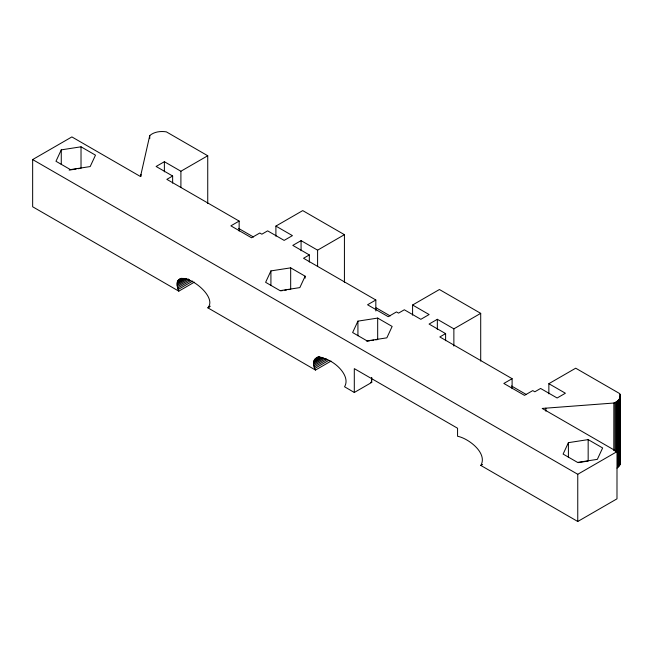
<?xml version="1.0" encoding="UTF-8"?>
<svg xmlns="http://www.w3.org/2000/svg" width="653" height="653" viewBox="0 0 653 653"><rect width="100%" height="100%" fill="white"/><g stroke="black" fill="none" stroke-linecap="round" stroke-linejoin="round"><path stroke-width="0.98" d="M613.804 450.586L613.853 403.032C617.599 401.84 621.934 397.848 619.754 393.628L575.701 368.194L548.863 383.686L548.863 393.816M194.357 282.161L178.8 291.148C168.09 260.302 220.412 293.417 207.866 307.841L315.489 370.063L331.047 361.085M315.489 370.063C312.412 365.566 312.558 358.171 318.884 356.652M617.036 468.128L619.721 465.214L620.35 462.765L620.35 396.004M207.736 203.491L207.736 155.749L166.36 131.857C160.687 131.008 154.214 131.669 149.749 135.579L140.493 176.539L71.879 136.918L32.65 159.569L32.65 206.772L178.8 291.148M61.268 149.863L55.97 161.275L70.434 169.617L90.187 166.564L95.485 155.161L81.021 146.811L61.268 149.863L61.268 164.499M270.922 270.905L265.624 282.316L280.088 290.667L299.841 287.606L305.139 276.203L290.675 267.852L270.922 270.905L270.922 285.549M357.926 321.137L352.628 332.548L367.092 340.899L386.854 337.838L392.143 326.435L377.679 318.084L357.926 321.137L357.926 335.781M568.404 442.661L563.115 454.072L577.579 462.414L597.332 459.361L602.629 447.958L588.165 439.608L568.404 442.661L568.404 457.304M617.036 401.366L616.987 498.835L577.758 521.486L480.828 465.442C487.938 453.141 468.462 438.351 457.565 436.261L457.565 428.246L354.301 368.627L354.301 392.477L371.737 382.413L371.737 377.442M207.736 155.749L180.905 171.241L164.376 161.707L156.116 166.474L172.637 176.016L172.637 183.109M172.637 176.016L166.858 179.355L239.137 221.081L239.137 231.072M239.137 221.081L230.876 225.848L251.527 237.774L259.788 233.007L261.853 234.198L267.64 230.86L284.153 240.394L292.422 235.627L275.901 226.093L275.901 236.223M178.726 279.778L181.354 278.26M178.032 280.431L181.542 278.407M177.485 281.223L181.869 278.692M177.094 282.129L183.232 278.586M176.857 283.149L184.75 278.594M275.901 226.093L302.731 210.601L344.425 234.672L344.425 282.406M176.775 284.267L186.415 278.7M176.857 285.483L188.252 278.904M177.094 286.781L189.362 279.696M177.485 288.144L190.635 280.553M178.032 289.565L192.725 281.076M344.425 234.672L317.595 250.164L301.074 240.622L292.805 245.389L309.326 254.931L309.326 262.024M208.56 307.188L210.299 306.184M207.866 307.841L209.629 306.82M309.326 254.931L303.547 258.27L375.826 299.996L375.826 310.983M375.826 299.996L367.566 304.771L388.225 316.689L396.477 311.922L398.542 313.114L404.329 309.775L420.842 319.317L429.111 314.542L412.59 305.008L412.59 315.138M316.248 358.171L318.966 356.783M314.722 359.354L319.105 356.824M314.175 360.138L319.439 357.101M313.783 361.044L320.794 356.995M313.546 362.064L321.439 357.509M412.59 305.008L439.42 289.516L480.706 313.35L480.706 361.085M313.464 363.19L323.104 357.615M313.546 364.407L324.068 358.326M313.783 365.696L326.051 358.611M314.175 367.059L327.324 359.468M314.722 368.48L328.753 360.383M480.706 313.35L453.868 328.843L437.347 319.301L429.086 324.068L445.607 333.61L445.607 340.703M445.607 333.61L439.828 336.948L512.107 378.683L512.107 388.666M512.107 378.683L503.847 383.45L524.498 395.367L532.758 390.6L534.823 391.792L540.602 388.453L557.123 397.995L565.392 393.228L548.863 383.686M480.828 465.442L482.583 464.422M32.65 159.569L577.758 474.282L616.987 451.639L542.178 408.443L613.853 403.032M317.219 357.795C329.267 355.73 352.081 374.3 344.555 386.764L354.301 392.477M69.169 170.107L76.083 169.037M78.058 168.735L80.033 168.425M280.798 290.846L282.773 290.544M284.749 290.234L286.724 289.932M288.699 289.622L290.675 289.32L290.675 267.852M366.815 341.233L369.778 340.776M371.753 340.466L373.728 340.164M375.704 339.862L377.679 339.552L377.679 318.084M578.289 462.61L588.165 461.075L588.165 439.608M370.52 382.323L371.737 382.413M238.525 228.37L253.478 237.006M376.095 307.8L390.168 315.921M511.487 385.972L526.44 394.6M620.072 461.124L620.35 462.765M620.277 395.179L620.277 463.597M620.072 394.363L620.072 464.414M619.721 398.461L619.721 465.214M619.24 399.236L619.24 465.997M618.628 399.987L618.628 466.748M617.885 400.697L617.885 467.458M616.065 401.979L616.065 451.541M615.004 402.534L615.004 451.084M577.758 474.282L577.758 521.486M545.851 408.166L545.851 411.178M453.868 328.843L453.868 346.066M437.347 319.301L437.347 329.439M371.516 377.458L371.516 382.405M317.595 250.164L317.595 266.375M305.139 276.203L305.139 278.154M301.074 240.622L301.074 250.752M180.905 171.241L180.905 187.46M164.376 161.707L164.376 171.837M149.749 135.579L149.749 138.607M140.975 174.416L140.975 176.424M81.021 146.811L81.021 168.278"/></g></svg>
